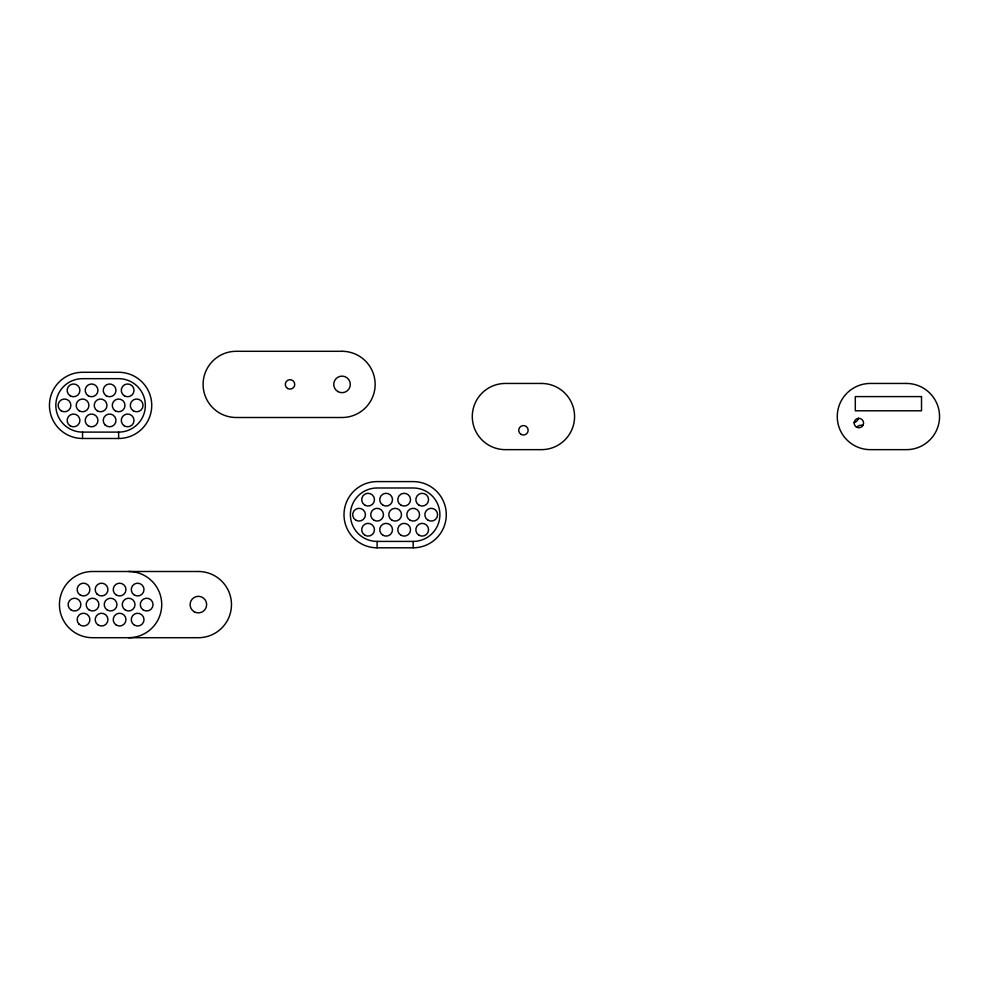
<?xml version="1.0" encoding="UTF-8"?>
<svg xmlns="http://www.w3.org/2000/svg" width="989" height="989" viewBox="0 0 989 989"><rect width="100%" height="100%" fill="white"/><g stroke="black" fill="none" stroke-linecap="round" stroke-linejoin="round"><path stroke-width="1.48" d="M82.557 432.106L118.631 432.106A26.715 26.715 0 0 0 145.346 405.391A26.715 26.715 0 0 0 118.631 378.663L82.557 378.663A26.715 26.715 0 0 0 55.829 405.391A26.715 26.715 0 0 0 82.557 432.106L82.557 438.486L118.631 438.486A33.107 33.107 0 0 0 151.737 405.391A33.107 33.107 0 0 0 118.631 372.284L82.557 372.284A33.107 33.107 0 0 0 49.45 405.391A33.107 33.107 0 0 0 82.557 438.486M377.106 541.416L413.179 541.416A26.715 26.715 0 0 0 439.895 514.7A26.715 26.715 0 0 0 413.179 487.985L377.106 487.985A26.715 26.715 0 0 0 350.39 514.7A26.715 26.715 0 0 0 377.106 541.416L377.106 547.807L413.179 547.807A33.107 33.107 0 0 0 446.286 514.7A33.107 33.107 0 0 0 413.179 481.594L377.106 481.594A33.107 33.107 0 0 0 343.999 514.7A33.107 33.107 0 0 0 377.106 547.807M413.179 541.416L413.179 547.807M118.631 432.106L118.631 438.486M128.619 571.494A33.107 33.107 0 0 1 161.726 604.6A33.107 33.107 0 0 1 128.619 637.707M856.833 427.063A6.379 6.379 0 0 1 863.001 425.406M858.501 418.199A6.379 6.379 0 0 1 853.989 422.711M342.033 351.293L236.198 351.293A33.107 33.107 0 0 0 203.104 384.4A33.107 33.107 0 0 0 236.198 417.506L342.033 417.506A33.107 33.107 0 0 0 375.14 384.4A33.107 33.107 0 0 0 342.033 351.293M541.465 383.448L505.391 383.448A33.107 33.107 0 0 0 472.285 416.542A33.107 33.107 0 0 0 505.391 449.649L541.465 449.649A33.107 33.107 0 0 0 574.572 416.542A33.107 33.107 0 0 0 541.465 383.448M906.443 383.448L870.369 383.448A33.107 33.107 0 0 0 837.263 416.542A33.107 33.107 0 0 0 870.369 449.649L906.443 449.649A33.107 33.107 0 0 0 939.55 416.542A33.107 33.107 0 0 0 906.443 383.448M921.513 396.601L855.3 396.601L855.3 410.794L921.513 410.794L921.513 396.601M198.369 571.494L92.546 571.494A33.107 33.107 0 0 0 59.439 604.6A33.107 33.107 0 0 0 92.546 637.707L198.369 637.707A33.107 33.107 0 0 0 231.475 604.6A33.107 33.107 0 0 0 198.369 571.494M194.24 611.771A8.271 8.271 0 0 0 206.652 604.6A8.271 8.271 0 0 0 194.24 597.43A8.271 8.271 0 0 0 194.24 611.771M80.332 595.094A6.379 6.379 0 0 0 89.912 589.568A6.379 6.379 0 0 0 80.332 584.042A6.379 6.379 0 0 0 80.332 595.094M71.307 610.126A6.379 6.379 0 0 0 80.888 604.6A6.379 6.379 0 0 0 71.307 599.074A6.379 6.379 0 0 0 71.307 610.126M79.009 624.146A6.379 6.379 0 0 0 89.69 621.29A6.379 6.379 0 0 0 81.877 613.464A6.379 6.379 0 0 0 79.009 624.146M97.046 594.08A6.379 6.379 0 0 0 107.727 591.224A6.379 6.379 0 0 0 99.914 583.399A6.379 6.379 0 0 0 97.046 594.08M89.356 610.126A6.379 6.379 0 0 0 98.925 604.6A6.379 6.379 0 0 0 89.356 599.074A6.379 6.379 0 0 0 89.356 610.126M107.393 610.126A6.379 6.379 0 0 0 116.962 604.6A6.379 6.379 0 0 0 107.393 599.074A6.379 6.379 0 0 0 107.393 610.126M116.405 595.094A6.379 6.379 0 0 0 125.986 589.568A6.379 6.379 0 0 0 116.405 584.042A6.379 6.379 0 0 0 116.405 595.094M116.405 625.159A6.379 6.379 0 0 0 125.986 619.633A6.379 6.379 0 0 0 116.405 614.107A6.379 6.379 0 0 0 116.405 625.159M125.43 610.126A6.379 6.379 0 0 0 135.011 604.6A6.379 6.379 0 0 0 125.43 599.074A6.379 6.379 0 0 0 125.43 610.126M143.467 610.126A6.379 6.379 0 0 0 153.048 604.6A6.379 6.379 0 0 0 143.467 599.074A6.379 6.379 0 0 0 143.467 610.126M134.442 595.094A6.379 6.379 0 0 0 144.023 589.568A6.379 6.379 0 0 0 134.442 584.042A6.379 6.379 0 0 0 134.442 595.094M134.442 625.159A6.379 6.379 0 0 0 144.023 619.633A6.379 6.379 0 0 0 134.442 614.107A6.379 6.379 0 0 0 134.442 625.159M98.368 625.159A6.379 6.379 0 0 0 107.949 619.633A6.379 6.379 0 0 0 98.368 614.107A6.379 6.379 0 0 0 98.368 625.159M419.015 535.259A6.379 6.379 0 0 0 428.583 529.733A6.379 6.379 0 0 0 419.015 524.207A6.379 6.379 0 0 0 419.015 535.259M382.928 505.194A6.379 6.379 0 0 0 392.509 499.668A6.379 6.379 0 0 0 382.928 494.141A6.379 6.379 0 0 0 382.928 505.194M391.953 520.226A6.379 6.379 0 0 0 401.522 514.7A6.379 6.379 0 0 0 391.953 509.174A6.379 6.379 0 0 0 391.953 520.226M419.015 505.194A6.379 6.379 0 0 0 428.583 499.668A6.379 6.379 0 0 0 419.015 494.141A6.379 6.379 0 0 0 419.015 505.194M428.027 520.226A6.379 6.379 0 0 0 437.608 514.7A6.379 6.379 0 0 0 428.027 509.174A6.379 6.379 0 0 0 428.027 520.226M400.965 535.259A6.379 6.379 0 0 0 410.546 529.733A6.379 6.379 0 0 0 400.965 524.207A6.379 6.379 0 0 0 400.965 535.259M382.928 535.259A6.379 6.379 0 0 0 392.509 529.733A6.379 6.379 0 0 0 382.928 524.207A6.379 6.379 0 0 0 382.928 535.259M409.99 520.226A6.379 6.379 0 0 0 419.571 514.7A6.379 6.379 0 0 0 409.99 509.174A6.379 6.379 0 0 0 409.99 520.226M400.965 505.194A6.379 6.379 0 0 0 410.546 499.668A6.379 6.379 0 0 0 400.965 494.141A6.379 6.379 0 0 0 400.965 505.194M355.879 520.226A6.379 6.379 0 0 0 365.448 514.7A6.379 6.379 0 0 0 355.879 509.174A6.379 6.379 0 0 0 355.879 520.226M364.892 505.194A6.379 6.379 0 0 0 374.472 499.668A6.379 6.379 0 0 0 364.892 494.141A6.379 6.379 0 0 0 364.892 505.194M364.892 535.259A6.379 6.379 0 0 0 374.472 529.733A6.379 6.379 0 0 0 364.892 524.207A6.379 6.379 0 0 0 364.892 535.259M373.916 520.226A6.379 6.379 0 0 0 383.485 514.7A6.379 6.379 0 0 0 373.916 509.174A6.379 6.379 0 0 0 373.916 520.226M521.067 434.381A4.735 4.735 0 0 0 528.163 430.289A4.735 4.735 0 0 0 521.067 426.197A4.735 4.735 0 0 0 521.067 434.381M856.499 427.137A4.735 4.735 0 0 0 863.582 423.045A4.735 4.735 0 0 0 856.499 418.953A4.735 4.735 0 0 0 856.499 427.137M337.892 391.57A8.271 8.271 0 0 0 350.304 384.4A8.271 8.271 0 0 0 337.892 377.229A8.271 8.271 0 0 0 337.892 391.57M287.651 388.492A4.735 4.735 0 0 0 294.747 384.4A4.735 4.735 0 0 0 287.651 380.308A4.735 4.735 0 0 0 287.651 388.492M124.453 395.884A6.379 6.379 0 0 0 134.034 390.358A6.379 6.379 0 0 0 124.453 384.832A6.379 6.379 0 0 0 124.453 395.884M70.343 395.884A6.379 6.379 0 0 0 79.924 390.358A6.379 6.379 0 0 0 70.343 384.832A6.379 6.379 0 0 0 70.343 395.884M70.343 425.95A6.379 6.379 0 0 0 79.924 420.424A6.379 6.379 0 0 0 70.343 414.898A6.379 6.379 0 0 0 70.343 425.95M105.094 424.936A6.379 6.379 0 0 0 115.775 422.068A6.379 6.379 0 0 0 107.962 414.255A6.379 6.379 0 0 0 105.094 424.936M88.38 425.95A6.379 6.379 0 0 0 97.96 420.424A6.379 6.379 0 0 0 88.38 414.898A6.379 6.379 0 0 0 88.38 425.95M79.355 410.917A6.379 6.379 0 0 0 88.936 405.391A6.379 6.379 0 0 0 79.355 399.865A6.379 6.379 0 0 0 79.355 410.917M88.38 395.884A6.379 6.379 0 0 0 97.96 390.358A6.379 6.379 0 0 0 88.38 384.832A6.379 6.379 0 0 0 88.38 395.884M61.318 410.917A6.379 6.379 0 0 0 70.899 405.391A6.379 6.379 0 0 0 61.318 399.865A6.379 6.379 0 0 0 61.318 410.917M97.404 410.917A6.379 6.379 0 0 0 106.973 405.391A6.379 6.379 0 0 0 97.404 399.865A6.379 6.379 0 0 0 97.404 410.917M115.441 410.917A6.379 6.379 0 0 0 125.01 405.391A6.379 6.379 0 0 0 115.441 399.865A6.379 6.379 0 0 0 115.441 410.917M133.478 410.917A6.379 6.379 0 0 0 143.059 405.391A6.379 6.379 0 0 0 133.478 399.865A6.379 6.379 0 0 0 133.478 410.917M124.453 425.95A6.379 6.379 0 0 0 134.034 420.424A6.379 6.379 0 0 0 124.453 414.898A6.379 6.379 0 0 0 124.453 425.95M106.416 395.884A6.379 6.379 0 0 0 115.997 390.358A6.379 6.379 0 0 0 106.416 384.832A6.379 6.379 0 0 0 106.416 395.884"/></g></svg>
